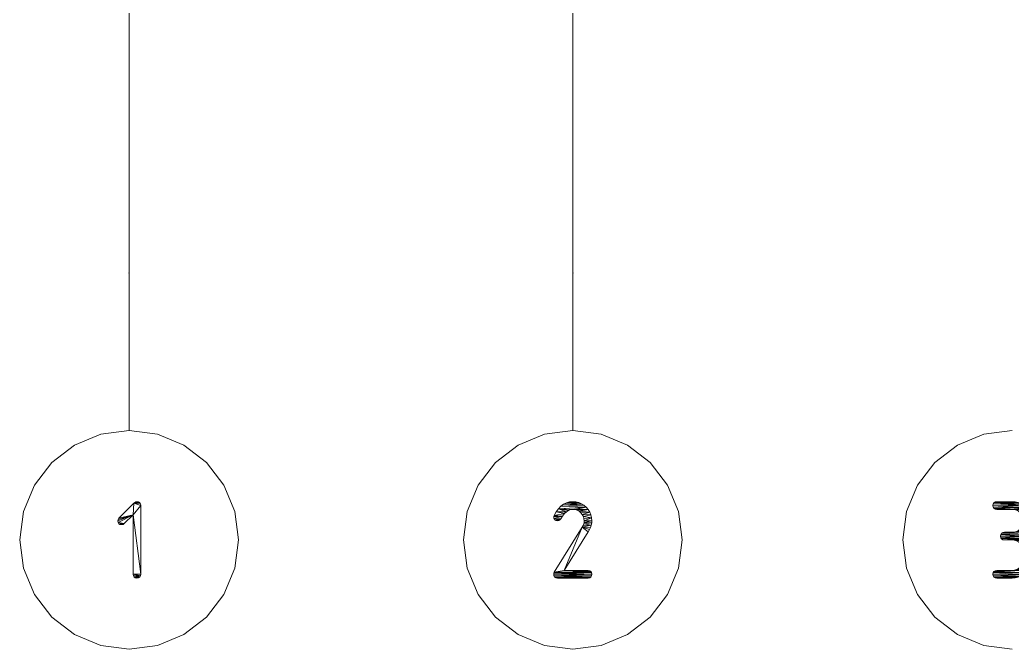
# Model space of a CAD drawing. Header units: millimetres. Extents: x 1039 to 86168, y -97507 to 20336.
# Drawn here: x 4600 to 9140, y 3243 to 6121 of the extents above; entities that cross this region are included whole.
import ezdxf

# ---------------------------------------------------------------- set-up
doc = ezdxf.new("R2010")
doc.units = ezdxf.units.MM
doc.header["$MEASUREMENT"] = 0
doc.layers.add('Элемент Модели - Оси', color=7, linetype='Continuous')
doc.layers.add('Элемент Модели - Оси_Ном._пера__1', color=7, linetype='Continuous', lineweight=15)
doc.layers.add('Элемент Модели - Оси_Ном._пера__7', color=7, linetype='Continuous', lineweight=15)

# ---------------------------------------------------------------- blocks, each defined once
blk = doc.blocks.new('Объект_1FA78049-E503-44C9-8644-789BE90DA01A')
at = {"layer": 'Элемент Модели - Оси_Ном._пера__1', "color": 7, "lineweight": 15}
for p, q in [((5100.4, 4963.4), (5100.4, 19154.9)), ((5100.4, 4242.7), (5100.4, 4963.4))]:
    blk.add_line(p, q, dxfattribs=at)
blk.add_point((5100.4, 4963.4), dxfattribs=at)
at = {"layer": 'Элемент Модели - Оси_Ном._пера__7', "color": 7, "lineweight": 15}
for p, q in [((4850.4, 4175.7), (4970.9, 4225.6)), ((4970.9, 4225.6), (5100.4, 4242.7)), ((5100.4, 4242.7), (5229.8, 4225.6)), ((5100.4, 4242.7), (5229.8, 4225.6)), ((5229.8, 4225.6), (5350.4, 4175.7)), ((5229.8, 4225.6), (5350.4, 4175.7)), ((4746.8, 4096.2), (4850.4, 4175.7)), ((5350.4, 4175.7), (5453.9, 4096.2)), ((5350.4, 4175.7), (5453.9, 4096.2)), ((4667.3, 3992.7), (4746.8, 4096.2)), ((5453.9, 4096.2), (5533.4, 3992.7)), ((4617.4, 3872.1), (4667.3, 3992.7)), ((5533.4, 3992.7), (5583.3, 3872.1)), ((4600.4, 3742.7), (4617.4, 3872.1)), ((5583.3, 3872.1), (5600.4, 3742.7)), ((4617.4, 3613.3), (4600.4, 3742.7)), ((5600.4, 3742.7), (5583.3, 3613.3)), ((4667.3, 3492.7), (4617.4, 3613.3)), ((5583.3, 3613.3), (5533.4, 3492.7)), ((4746.8, 3389.1), (4667.3, 3492.7)), ((5533.4, 3492.7), (5453.9, 3389.1)), ((4850.4, 3309.7), (4746.8, 3389.1)), ((5453.9, 3389.1), (5350.4, 3309.7)), ((4970.9, 3259.7), (4850.4, 3309.7)), ((5350.4, 3309.7), (5229.8, 3259.7)), ((5100.4, 3242.7), (4970.9, 3259.7)), ((5229.8, 3259.7), (5100.4, 3242.7))]:
    blk.add_line(p, q, dxfattribs=at)
at = {"layer": 'Элемент Модели - Оси', "lineweight": 0}
mesh = blk.add_polyface(dxfattribs=at)
corners = [(5118.5, 3857.3), (5078.3, 3817.1), (5072.8, 3813.4), (5066.1, 3812.2), (5058.5, 3813.3), (5053, 3816.5), (5049.7, 3822), (5048.6, 3829.6), (5049.9, 3836.3), (5053.6, 3841.8), (5121.9, 3910.1), (5126.5, 3913.9), (5131.2, 3916.2), (5136, 3916.9), (5143.6, 3915.9), (5149.1, 3912.6), (5152.4, 3907.1), (5153.5, 3899.5), (5153.5, 3585.1), (5152.4, 3577.5), (5149.1, 3572), (5143.6, 3568.8), (5136, 3567.7), (5128.3, 3568.8), (5122.9, 3572), (5119.6, 3577.5), (5118.5, 3585.1)]
mesh.append_faces([[corners[k] for k in face] for face in [(10, 17, 0)]], dxfattribs={"vtx0": -1, "vtx1": -1, "vtx2": -1, "color": 1})
mesh.append_faces([[corners[k] for k in face] for face in [(11, 14, 15), (10, 15, 16), (10, 16, 17), (6, 0, 1), (5, 1, 2), (0, 17, 18), (26, 18, 19), (24, 19, 20), (23, 20, 21)]], dxfattribs={"vtx0": -1, "vtx2": -1, "color": 1})
mesh.append_faces([[corners[k] for k in face] for face in [(3, 4, 2), (22, 23, 21)]], dxfattribs={"vtx1": -1, "color": 1})
mesh.append_faces([[corners[k] for k in face] for face in [(11, 12, 14), (10, 11, 15), (9, 10, 0), (8, 9, 0), (7, 8, 0), (6, 7, 0), (5, 6, 1), (4, 5, 2), (26, 0, 18), (25, 26, 19), (24, 25, 19), (23, 24, 20)]], dxfattribs={"vtx1": -1, "vtx2": -1, "color": 1})
mesh.append_faces([[corners[k] for k in face] for face in [(12, 13, 14)]], dxfattribs={"vtx2": -1, "color": 1})
blk = doc.blocks.new('Объект_BED054F6-2348-4298-9736-9BD44185FA87')
at = {"layer": 'Элемент Модели - Оси_Ном._пера__7', "color": 7, "lineweight": 15}
for p, q in [((8890.4, 4175.7), (9010.9, 4225.6)), ((9010.9, 4225.6), (9140.4, 4242.7)), ((8786.8, 4096.2), (8890.4, 4175.7)), ((8707.3, 3992.7), (8786.8, 4096.2)), ((8657.4, 3872.1), (8707.3, 3992.7)), ((8640.4, 3742.7), (8657.4, 3872.1)), ((8657.4, 3613.3), (8640.4, 3742.7)), ((8707.3, 3492.7), (8657.4, 3613.3)), ((8786.8, 3389.1), (8707.3, 3492.7)), ((8890.4, 3309.7), (8786.8, 3389.1)), ((9010.9, 3259.7), (8890.4, 3309.7)), ((9140.4, 3242.7), (9010.9, 3259.7))]:
    blk.add_line(p, q, dxfattribs=at)
at = {"layer": 'Элемент Модели - Оси', "lineweight": 0}
mesh = blk.add_polyface(dxfattribs=at)
corners = [(9139.9, 3742.2), (9104.9, 3742.2), (9097.3, 3743.3), (9091.8, 3746.5), (9088.5, 3752), (9087.4, 3759.7), (9088.5, 3767.3), (9091.8, 3772.8), (9097.3, 3776), (9104.9, 3777.1), (9139.9, 3777.1), (9150.4, 3778.1), (9160.1, 3780.9), (9169, 3785.7), (9177.1, 3792.4), (9183.7, 3800.4), (9188.5, 3809.3), (9191.3, 3819), (9192.3, 3829.6), (9191.3, 3840), (9188.4, 3849.7), (9183.6, 3858.6), (9176.9, 3866.6), (9168.9, 3873.4), (9160, 3878.2), (9150.3, 3881), (9139.9, 3882), (9069.9, 3882), (9062.3, 3883.1), (9056.8, 3886.4), (9053.6, 3891.8), (9052.5, 3899.5), (9053.6, 3907.1), (9056.8, 3912.6), (9062.3, 3915.9), (9069.9, 3916.9), (9139.9, 3916.9), (9153.9, 3915.9), (9167.2, 3912.8), (9179.5, 3907.7), (9191, 3900.5), (9201.7, 3891.3), (9210.9, 3880.6), (9218, 3869.1), (9223.2, 3856.8), (9226.2, 3843.6), (9227.2, 3829.6), (9226.3, 3815.6), (9223.3, 3802.6), (9218.5, 3790.5), (9211.7, 3779.3), (9202.9, 3769.1), (9192.2, 3759.8), (9202.9, 3750.5), (9211.7, 3740.3), (9218.5, 3729.1), (9223.3, 3717), (9226.3, 3703.9), (9227.2, 3689.9), (9227.2, 3655), (9226.2, 3640.9), (9223.1, 3627.7), (9218, 3615.3), (9210.8, 3603.8), (9201.6, 3593.2), (9190.9, 3584), (9179.4, 3576.9), (9167, 3571.8), (9153.8, 3568.7), (9139.9, 3567.7), (9069.9, 3567.7), (9062.3, 3568.8), (9056.8, 3572), (9053.6, 3577.5), (9052.5, 3585.1), (9053.6, 3592.8), (9056.8, 3598.3), (9062.3, 3601.5), (9069.9, 3602.6), (9139.9, 3602.6), (9150.4, 3603.6), (9160.1, 3606.4), (9169, 3611.2), (9177.1, 3617.8), (9183.7, 3625.8), (9188.5, 3634.7), (9191.3, 3644.4), (9192.3, 3655), (9192.3, 3689.8), (9191.3, 3700.3), (9188.4, 3709.9), (9183.6, 3718.8), (9176.9, 3726.8), (9168.9, 3733.6), (9160, 3738.3), (9150.3, 3741.2)]
mesh.append_faces([[corners[k] for k in face] for face in [(70, 68, 69)]], dxfattribs={"vtx0": -1, "color": 1})
mesh.append_faces([[corners[k] for k in face] for face in [(26, 28, 41), (7, 10, 50), (0, 2, 53), (76, 79, 63)]], dxfattribs={"vtx0": -1, "vtx1": -1, "vtx2": -1, "color": 1})
mesh.append_faces([[corners[k] for k in face] for face in [(34, 37, 38), (33, 38, 39), (32, 39, 40), (30, 40, 41), (25, 41, 42), (23, 42, 43), (21, 43, 44), (20, 44, 45), (19, 45, 46), (17, 46, 47), (16, 47, 48), (14, 48, 49), (12, 49, 50), (7, 50, 51), (6, 51, 52), (4, 52, 53), (95, 53, 54), (93, 54, 55), (91, 55, 56), (90, 56, 57), (89, 57, 58), (88, 58, 59), (86, 59, 60), (85, 60, 61), (83, 61, 62), (81, 62, 63), (76, 63, 64), (74, 64, 65), (73, 65, 66), (72, 66, 67), (71, 67, 68)]], dxfattribs={"vtx0": -1, "vtx2": -1, "color": 1})
mesh.append_faces([[corners[k] for k in face] for face in [(34, 35, 37), (33, 34, 38), (32, 33, 39), (31, 32, 40), (30, 31, 40), (29, 30, 41), (28, 29, 41), (25, 26, 41), (24, 25, 42), (23, 24, 42), (22, 23, 43), (21, 22, 43), (20, 21, 44), (19, 20, 45), (18, 19, 46), (17, 18, 46), (16, 17, 47), (15, 16, 48), (14, 15, 48), (13, 14, 49), (12, 13, 49), (11, 12, 50), (10, 11, 50), (7, 8, 10), (6, 7, 51), (5, 6, 52), (4, 5, 52), (3, 4, 53), (2, 3, 53), (95, 0, 53), (94, 95, 54), (93, 94, 54), (92, 93, 55), (91, 92, 55), (90, 91, 56), (89, 90, 57), (88, 89, 58), (87, 88, 59), (86, 87, 59), (85, 86, 60), (84, 85, 61), (83, 84, 61), (82, 83, 62), (81, 82, 62), (80, 81, 63), (79, 80, 63), (76, 77, 79), (75, 76, 64), (74, 75, 64), (73, 74, 65), (72, 73, 66), (71, 72, 67), (70, 71, 68)]], dxfattribs={"vtx1": -1, "vtx2": -1, "color": 1})
mesh.append_faces([[corners[k] for k in face] for face in [(35, 36, 37), (26, 27, 28), (8, 9, 10), (0, 1, 2), (77, 78, 79)]], dxfattribs={"vtx2": -1, "color": 1})
blk = doc.blocks.new('Объект_978CBDC7-DE5F-480A-940B-D486E266CC15')
at = {"layer": 'Элемент Модели - Оси_Ном._пера__1', "color": 7, "lineweight": 15}
for p, q in [((7130.4, 4963.4), (7130.4, 19154.9)), ((7130.4, 4242.7), (7130.4, 4963.4))]:
    blk.add_line(p, q, dxfattribs=at)
blk.add_point((7130.4, 4963.4), dxfattribs=at)
at = {"layer": 'Элемент Модели - Оси_Ном._пера__7', "color": 7, "lineweight": 15}
for p, q in [((6880.4, 4175.7), (7000.9, 4225.6)), ((7000.9, 4225.6), (7130.4, 4242.7)), ((7130.4, 4242.7), (7259.8, 4225.6)), ((7130.4, 4242.7), (7259.8, 4225.6)), ((7259.8, 4225.6), (7380.4, 4175.7)), ((7259.8, 4225.6), (7380.4, 4175.7)), ((6776.8, 4096.2), (6880.4, 4175.7)), ((7380.4, 4175.7), (7483.9, 4096.2)), ((7380.4, 4175.7), (7483.9, 4096.2)), ((6697.3, 3992.7), (6776.8, 4096.2)), ((7483.9, 4096.2), (7563.4, 3992.7)), ((6647.4, 3872.1), (6697.3, 3992.7)), ((7563.4, 3992.7), (7613.3, 3872.1)), ((6630.4, 3742.7), (6647.4, 3872.1)), ((7613.3, 3872.1), (7630.4, 3742.7)), ((6647.4, 3613.3), (6630.4, 3742.7)), ((7630.4, 3742.7), (7613.3, 3613.3)), ((6697.3, 3492.7), (6647.4, 3613.3)), ((7613.3, 3613.3), (7563.4, 3492.7)), ((6776.8, 3389.1), (6697.3, 3492.7)), ((7563.4, 3492.7), (7483.9, 3389.1)), ((6880.4, 3309.7), (6776.8, 3389.1)), ((7483.9, 3389.1), (7380.4, 3309.7)), ((7000.9, 3259.7), (6880.4, 3309.7)), ((7380.4, 3309.7), (7259.8, 3259.7)), ((7130.4, 3242.7), (7000.9, 3259.7)), ((7259.8, 3259.7), (7130.4, 3242.7))]:
    blk.add_line(p, q, dxfattribs=at)
at = {"layer": 'Элемент Модели - Оси', "lineweight": 0}
mesh = blk.add_polyface(dxfattribs=at)
corners = [(7130, 3916.9), (7144.1, 3915.9), (7157.3, 3912.9), (7169.6, 3907.8), (7181.1, 3900.6), (7191.7, 3891.4), (7200.9, 3880.8), (7208.1, 3869.3), (7213.2, 3856.9), (7216.2, 3843.7), (7217.2, 3829.6), (7216.6, 3819.7), (7214.7, 3809.7), (7211.5, 3799.6), (7207, 3789.5), (7201.2, 3779.4), (7091.2, 3602.6), (7199.8, 3602.6), (7207.4, 3601.5), (7212.9, 3598.3), (7216.1, 3592.8), (7217.2, 3585.1), (7216.2, 3577.5), (7212.9, 3572), (7207.4, 3568.8), (7199.8, 3567.7), (7060.2, 3567.7), (7052.6, 3568.8), (7047.1, 3572), (7043.8, 3577.5), (7042.7, 3585.1), (7043.4, 3590.3), (7045.4, 3595.2), (7173.4, 3800.8), (7177.3, 3807.9), (7180.1, 3815), (7181.7, 3822.3), (7182.3, 3829.6), (7181.3, 3840.1), (7178.5, 3849.7), (7173.7, 3858.6), (7167, 3866.7), (7158.9, 3873.4), (7150, 3878.2), (7140.4, 3881), (7130, 3882), (7120.2, 3880.8), (7110.7, 3877.1), (7101.5, 3871), (7092.5, 3862.5), (7083.7, 3851.5), (7075.2, 3838.1), (7071.5, 3833.4), (7066.4, 3830.6), (7060.2, 3829.6), (7052.6, 3830.7), (7047.1, 3834), (7043.8, 3839.5), (7042.7, 3847.1), (7043.1, 3850.9), (7044.3, 3854.2), (7054, 3870.9), (7064.6, 3885), (7076, 3896.5), (7088.2, 3905.4), (7101.3, 3911.8), (7115.2, 3915.7)]
mesh.append_faces([[corners[k] for k in face] for face in [(26, 24, 25)]], dxfattribs={"vtx0": -1, "color": 1})
mesh.append_faces([[corners[k] for k in face] for face in [(45, 62, 5), (32, 16, 19)]], dxfattribs={"vtx0": -1, "vtx1": -1, "vtx2": -1, "color": 1})
mesh.append_faces([[corners[k] for k in face] for face in [(66, 1, 2), (65, 2, 3), (64, 3, 4), (63, 4, 5), (62, 45, 46), (44, 5, 6), (62, 46, 47), (62, 47, 48), (42, 6, 7), (61, 48, 49), (40, 7, 8), (60, 49, 50), (39, 8, 9), (57, 50, 51), (56, 51, 52), (55, 52, 53), (37, 9, 10), (36, 10, 11), (35, 11, 12), (33, 12, 13), (33, 13, 14), (33, 14, 15), (33, 15, 16), (16, 18, 19), (32, 19, 20), (30, 20, 21), (29, 21, 22), (28, 22, 23), (27, 23, 24)]], dxfattribs={"vtx0": -1, "vtx2": -1, "color": 1})
mesh.append_faces([[corners[k] for k in face] for face in [(54, 55, 53)]], dxfattribs={"vtx1": -1, "color": 1})
mesh.append_faces([[corners[k] for k in face] for face in [(65, 66, 2), (64, 65, 3), (63, 64, 4), (62, 63, 5), (44, 45, 5), (43, 44, 6), (42, 43, 6), (61, 62, 48), (41, 42, 7), (40, 41, 7), (60, 61, 49), (59, 60, 50), (39, 40, 8), (58, 59, 50), (38, 39, 9), (57, 58, 50), (56, 57, 51), (55, 56, 52), (37, 38, 9), (36, 37, 10), (35, 36, 11), (34, 35, 12), (33, 34, 12), (32, 33, 16), (31, 32, 20), (30, 31, 20), (29, 30, 21), (28, 29, 22), (27, 28, 23), (26, 27, 24)]], dxfattribs={"vtx1": -1, "vtx2": -1, "color": 1})
mesh.append_faces([[corners[k] for k in face] for face in [(66, 0, 1), (16, 17, 18)]], dxfattribs={"vtx2": -1, "color": 1})

msp = doc.modelspace()

# ---------------------------------------------------------------- block references
at = {"layer": 'Элемент Модели - Оси', "color": 8, "linetype": 'Continuous', "lineweight": 15}
for name in ['Объект_1FA78049-E503-44C9-8644-789BE90DA01A', 'Объект_978CBDC7-DE5F-480A-940B-D486E266CC15', 'Объект_BED054F6-2348-4298-9736-9BD44185FA87']:
    msp.add_blockref(name, (0, 0), dxfattribs=at)

doc.saveas('drawing.dxf')
